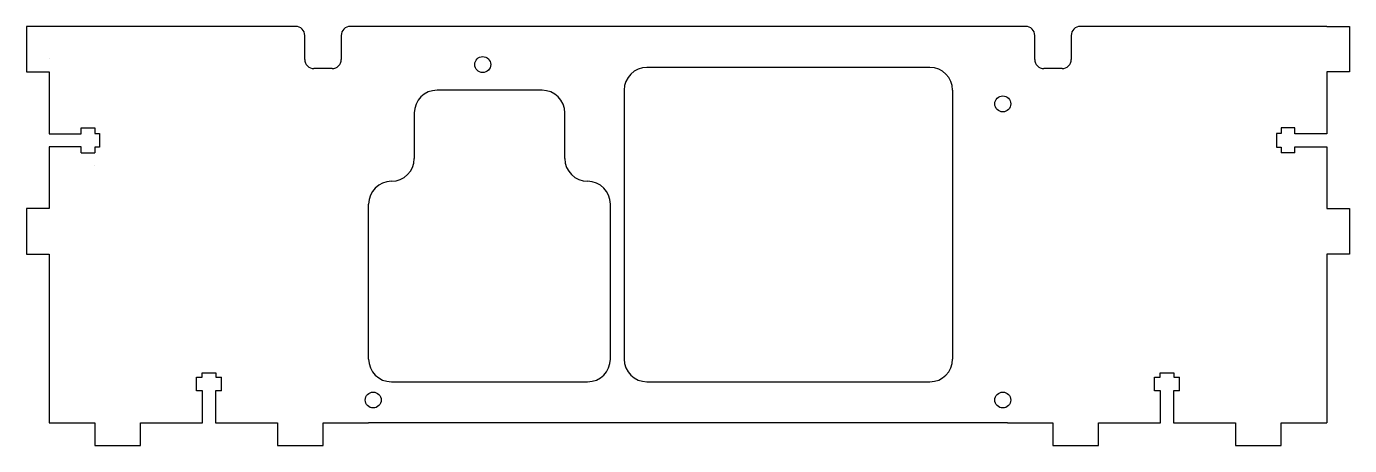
# Model space of a CAD drawing. Header units: millimetres. Extents: x 0 to 290, y -92 to 0.
import ezdxf

# ---------------------------------------------------------------- set-up
doc = ezdxf.new("R2010")
doc.units = ezdxf.units.MM
doc.layers.get('0').update_dxf_attribs({"linetype": 'CONTINUOUS', "lineweight": 25, "true_color": 0x000000})

# ---------------------------------------------------------------- blocks, each defined once
blk = doc.blocks.new('tgrips')
for p, q in [((10, 5), (20, 5)), ((10, 0), (10, 5)), ((20, 5), (20, 0)), ((50, 5), (60, 5)), ((50, 0), (50, 5)), ((60, 5), (60, 0)), ((0, 0), (10, 0)), ((20, 0), (33.58, 0)), ((33.58, 0), (33.58, -7)), ((36.4, -7), (36.4, 0)), ((36.4, 0), (50, 0)), ((60, 0), (70, 0)), ((70, 0), (70, 0)), ((32.25, -7), (32.25, -10)), ((33.58, -7), (32.25, -7)), ((37.75, -7), (36.4, -7)), ((37.75, -7), (37.75, -10)), ((32.25, -10), (33.5, -10)), ((33.5, -10), (33.5, -11)), ((33.5, -11), (36.5, -11)), ((36.5, -10), (37.75, -10)), ((36.5, -11), (36.5, -10))]:
    blk.add_line(p, q)

msp = doc.modelspace()

# ---------------------------------------------------------------- linework, layer by layer
for p, q in [((0, 0), (0, -10)), ((5, 0), (0, 0)), ((59, 0), (5, 0)), ((61, -7.25), (61, -2)), ((69, -2), (69, -7.25)), ((219, 0), (71, 0)), ((221, -7.25), (221, -2)), ((229, -2), (229, -7.25)), ((285, 0), (231, 0)), ((285, 0), (290, 0)), ((290, 0), (290, -10)), ((5, -7), (5, -7)), ((0, -10), (5, -10)), ((5, -10), (5, -23.58)), ((67, -9.25), (63, -9.25)), ((198, -9), (136, -9)), ((227, -9.25), (223, -9.25)), ((285, -10), (285, -23.58)), ((290, -10), (285, -10)), ((111, -14), (90, -14)), ((113, -14), (111, -14)), ((131, -14), (131, -73)), ((203, -14), (203, -73)), ((85, -19), (85, -29)), ((118, -29), (118, -19)), ((12, -22.25), (15, -22.25)), ((12, -23.58), (12, -22.25)), ((15, -22.25), (15, -23.5)), ((278, -22.25), (275, -22.25)), ((275, -22.25), (275, -23.5)), ((278, -23.58), (278, -22.25)), ((5, -23.58), (12, -23.58)), ((15, -23.5), (16, -23.5)), ((16, -23.5), (16, -26.5)), ((274, -23.5), (274, -26.5)), ((275, -23.5), (274, -23.5)), ((285, -23.58), (278, -23.58)), ((12, -26.4), (5, -26.4)), ((5, -26.4), (5, -40)), ((12, -27.75), (12, -26.4)), ((12, -27.75), (15, -27.75)), ((15, -26.5), (15, -27.75)), ((16, -26.5), (15, -26.5)), ((274, -26.5), (275, -26.5)), ((275, -26.5), (275, -27.75)), ((278, -27.75), (275, -27.75)), ((278, -26.4), (285, -26.4)), ((278, -27.75), (278, -26.4)), ((285, -26.4), (285, -40)), ((15, -30.5), (15, -30.5)), ((80, -34), (80, -34)), ((123, -34), (123, -34)), ((0, -40), (0, -50)), ((5, -40), (0, -40)), ((75, -73), (75, -39)), ((128, -73), (128, -39)), ((285, -40), (290, -40)), ((290, -40), (290, -50)), ((0, -50), (5, -50)), ((5, -50), (5, -60)), ((290, -50), (285, -50)), ((285, -50), (285, -87)), ((5, -59.75), (5, -87)), ((5, -60), (5, -60)), ((80, -78), (123, -78)), ((136, -78), (198, -78)), ((215, -87), (75, -87))]:
    msp.add_line(p, q)
for centre in [(100, -8.38), (214, -17), (76, -82), (214, -82)]:
    msp.add_circle(centre, 1.75)
for centre, radius, start, end in [((59, -2), 2, 360, 90), ((71, -2), 2, 90, 180), ((219, -2), 2, 360, 90), ((231, -2), 2, 90, 180), ((63, -7.25), 2, 180, 270), ((67, -7.25), 2, 270, 360), ((223, -7.25), 2, 180, 270), ((227, -7.25), 2, 270, 360), ((136, -14), 5, 90, 180), ((198, -14), 5, 360, 90), ((90, -19), 5, 90, 180), ((113, -19), 5, 360, 90), ((80, -29), 5, 270, 360), ((123, -29), 5, 180, 270), ((80, -39), 5, 90, 180), ((123, -39), 5, 360, 90), ((80, -73), 5, 180, 270), ((123, -73), 5, 270, 360), ((136, -73), 5, 180, 270), ((198, -73), 5, 270, 360)]:
    msp.add_arc(centre, radius, start, end)

# ---------------------------------------------------------------- block references
at = {"yscale": -1, "rotation": 360}
for p in [(5, -87), (215, -87)]:
    msp.add_blockref('tgrips', p, dxfattribs=at)

doc.saveas('drawing.dxf')
